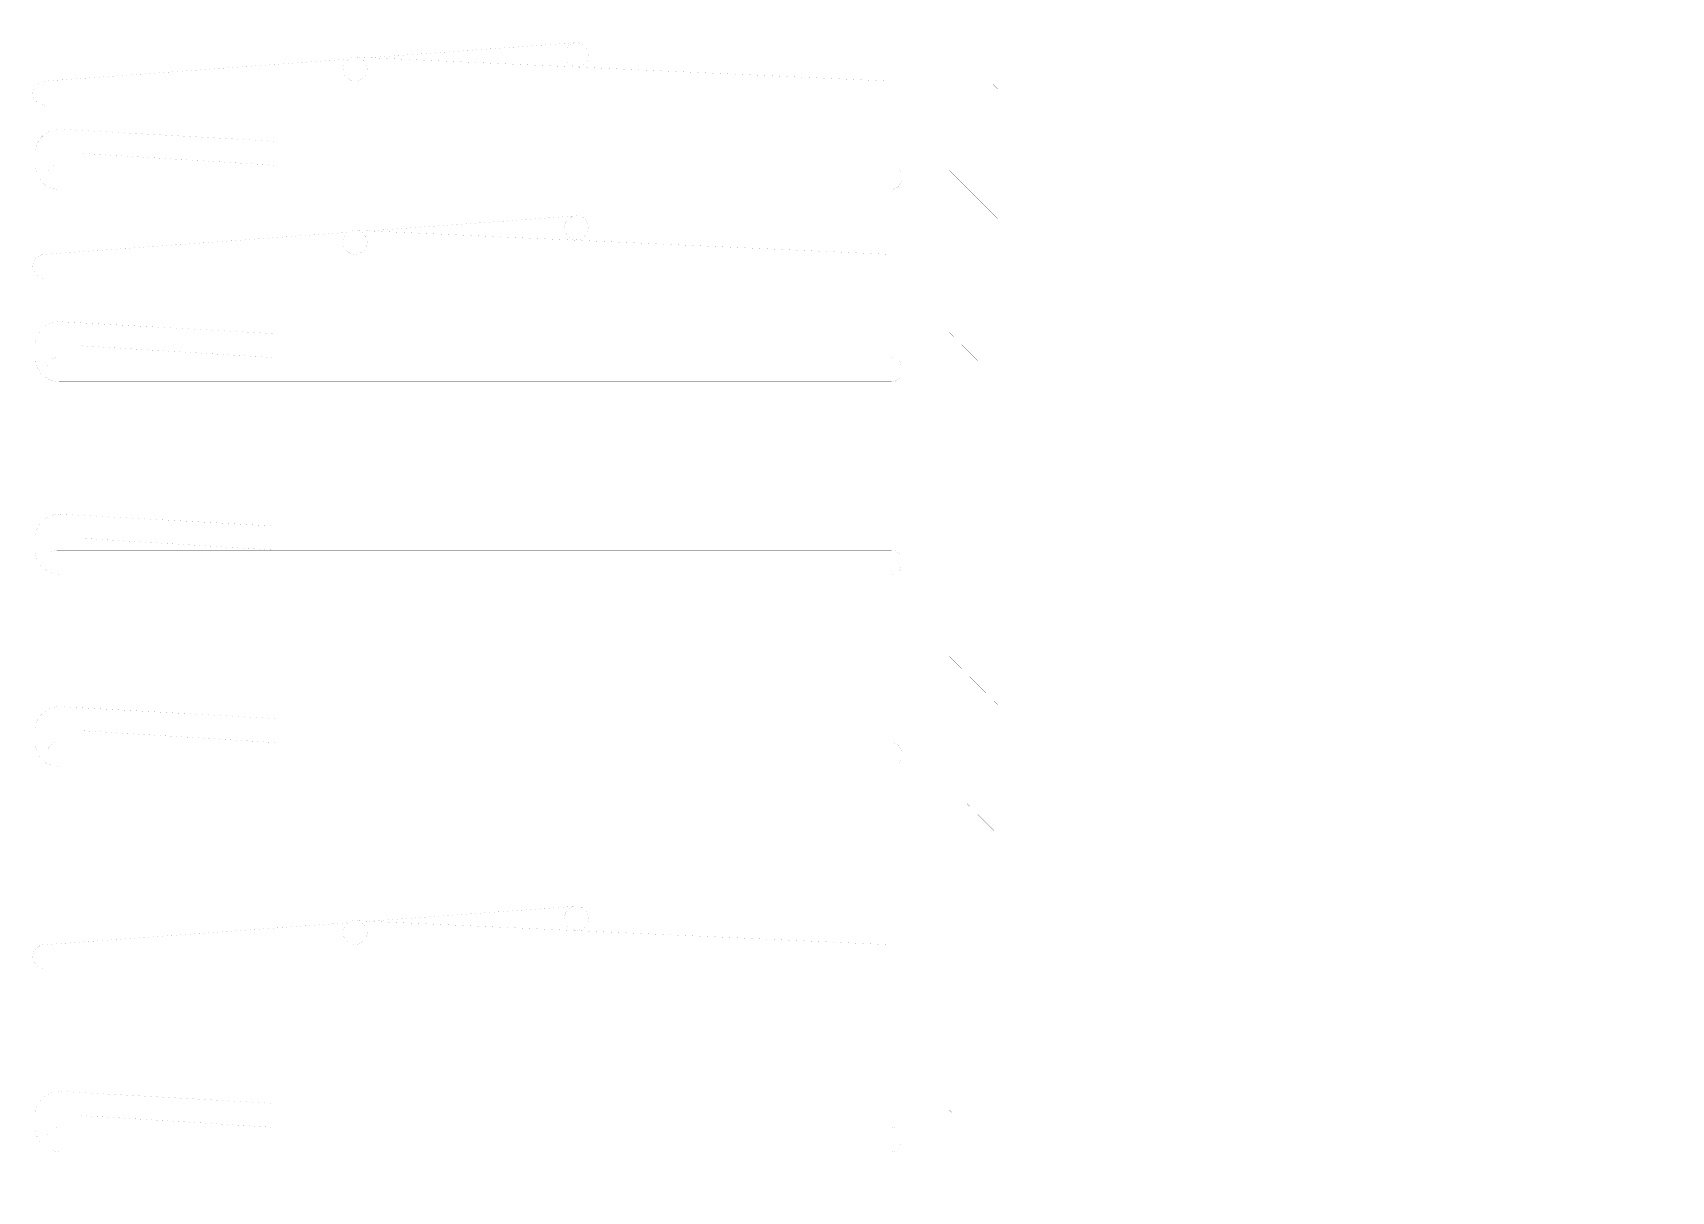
# Model space of a CAD drawing. Header units: millimetres. Extents: x -2171 to 1563, y -1758 to -1505.
# Drawn here: x 1390.03 to 1392.478, y -1597.589 to -1595.858 of the extents above; entities that cross this region are included whole.
import ezdxf

# ---------------------------------------------------------------- set-up
doc = ezdxf.new("R2010")
doc.units = ezdxf.units.MM
doc.layers.add('Tablet', color=7, linetype='Continuous', true_color=0x0180ff)

msp = doc.modelspace()

# ---------------------------------------------------------------- linework, layer by layer
at = {"layer": 'Tablet', "color": 96, "true_color": 0x018001, "const_width": 0.0000431}
for points in [[(1390.7079, -1592.7682), (1390.7079, -1603.5495), (1390.654, -1603.5495), (1390.654, -1592.7682)], [(1390.1598, -1592.9888), (1390.1598, -1603.5495), (1390.088, -1603.5495), (1390.088, -1592.9849)], [(1391.2739, -1592.989), (1391.2739, -1603.5495), (1391.202, -1603.5495), (1391.202, -1592.989)]]:
    msp.add_lwpolyline(points, dxfattribs=at)
at = {"layer": 'Tablet', "color": 150, "true_color": 0x0180ff}
msp.add_lwpolyline([(1391.3997, -1603.5495, 0.0000431, 0.0000431, 0), (1391.3997, -1593.3792, 0.0000431, 0.0000431, 0), (1392.4778, -1593.3792, 0.0000431, 0.0000431, 0), (1392.4778, -1593.4511, 0.0000431, 0.0000431, 0), (1391.4716, -1593.4511, 0.0000431, 0.0000431, 0), (1391.4716, -1603.5495, 0.0000431, 0.0000431, 0)], format="xyseb", close=True, dxfattribs=at)
at = {"layer": 'Tablet', "color": 96, "true_color": 0x018001}
for points in [[(1391.4421, -1595.8645, 0.0000431, 0.0000431, 0), (1391.4663, -1595.8887, 0.0000431, 0.0000431, 0)], [(1390.8427, -1595.8732, 0.0000431, 0.0000431, 0), (1390.5322, -1595.8957, 0.0000431, 0.0000431, 0)], [(1390.8606, -1595.8912, 0.0000431, 0.0000431, 0), (1390.8603, -1595.8947, 0.0000431, 0.0000431, 0), (1390.8593, -1595.8981, 0.0000431, 0.0000431, 0), (1390.8576, -1595.9012, 0.0000431, 0.0000431, 0), (1390.8554, -1595.9039, 0.0000431, 0.0000431, 0), (1390.8526, -1595.9062, 0.0000431, 0.0000431, 0), (1390.8495, -1595.9078, 0.0000431, 0.0000431, 0), (1390.8462, -1595.9088, 0.0000431, 0.0000431, 0), (1390.8427, -1595.9092, 0.0000431, 0.0000431, 0), (1390.8391, -1595.9088, 0.0000431, 0.0000431, 0), (1390.8358, -1595.9078, 0.0000431, 0.0000431, 0), (1390.8327, -1595.9062, 0.0000431, 0.0000431, 0), (1390.8299, -1595.9039, 0.0000431, 0.0000431, 0), (1390.8277, -1595.9012, 0.0000431, 0.0000431, 0), (1390.8261, -1595.8981, 0.0000431, 0.0000431, 0), (1390.825, -1595.8947, 0.0000431, 0.0000431, 0), (1390.8247, -1595.8912, 0.0000431, 0.0000431, 0), (1390.825, -1595.8877, 0.0000431, 0.0000431, 0), (1390.8261, -1595.8843, 0.0000431, 0.0000431, 0), (1390.8277, -1595.8812, 0.0000431, 0.0000431, 0), (1390.8299, -1595.8785, 0.0000431, 0.0000431, 0), (1390.8327, -1595.8763, 0.0000431, 0.0000431, 0), (1390.8358, -1595.8746, 0.0000431, 0.0000431, 0), (1390.8391, -1595.8736, 0.0000431, 0.0000431, 0), (1390.8427, -1595.8732, 0.0000431, 0.0000431, 0), (1390.8462, -1595.8736, 0.0000431, 0.0000431, 0), (1390.8495, -1595.8746, 0.0000431, 0.0000431, 0), (1390.8526, -1595.8763, 0.0000431, 0.0000431, 0), (1390.8554, -1595.8785, 0.0000431, 0.0000431, 0), (1390.8576, -1595.8812, 0.0000431, 0.0000431, 0), (1390.8593, -1595.8843, 0.0000431, 0.0000431, 0), (1390.8603, -1595.8877, 0.0000431, 0.0000431, 0), (1390.8606, -1595.8912, 0.0000431, 0.0000431, 0)], [(1391.3997, -1595.8706, 0.0000431, 0.0000431, 0), (1391.4716, -1595.9424, 0.0000431, 0.0000431, 0)], [(1390.5019, -1595.8979, 0.0000431, 0.0000431, 0), (1390.0484, -1595.9307, 0.0000431, 0.0000431, 0)], [(1390.53, -1595.9128, 0.0000431, 0.0000431, 0), (1390.5297, -1595.9163, 0.0000431, 0.0000431, 0), (1390.5286, -1595.9197, 0.0000431, 0.0000431, 0), (1390.527, -1595.9228, 0.0000431, 0.0000431, 0), (1390.5247, -1595.9255, 0.0000431, 0.0000431, 0), (1390.522, -1595.9277, 0.0000431, 0.0000431, 0), (1390.5189, -1595.9294, 0.0000431, 0.0000431, 0), (1390.5155, -1595.9304, 0.0000431, 0.0000431, 0), (1390.512, -1595.9307, 0.0000431, 0.0000431, 0), (1390.5085, -1595.9304, 0.0000431, 0.0000431, 0), (1390.5052, -1595.9294, 0.0000431, 0.0000431, 0), (1390.502, -1595.9277, 0.0000431, 0.0000431, 0), (1390.4993, -1595.9255, 0.0000431, 0.0000431, 0), (1390.4971, -1595.9228, 0.0000431, 0.0000431, 0), (1390.4954, -1595.9197, 0.0000431, 0.0000431, 0), (1390.4944, -1595.9163, 0.0000431, 0.0000431, 0), (1390.4941, -1595.9128, 0.0000431, 0.0000431, 0), (1390.4944, -1595.9093, 0.0000431, 0.0000431, 0), (1390.4954, -1595.9059, 0.0000431, 0.0000431, 0), (1390.4971, -1595.9028, 0.0000431, 0.0000431, 0), (1390.4993, -1595.9001, 0.0000431, 0.0000431, 0), (1390.502, -1595.8978, 0.0000431, 0.0000431, 0), (1390.5052, -1595.8962, 0.0000431, 0.0000431, 0), (1390.5085, -1595.8952, 0.0000431, 0.0000431, 0), (1390.512, -1595.8948, 0.0000431, 0.0000431, 0), (1390.5155, -1595.8952, 0.0000431, 0.0000431, 0), (1390.5189, -1595.8962, 0.0000431, 0.0000431, 0), (1390.522, -1595.8978, 0.0000431, 0.0000431, 0), (1390.5247, -1595.9001, 0.0000431, 0.0000431, 0), (1390.527, -1595.9028, 0.0000431, 0.0000431, 0), (1390.5286, -1595.9059, 0.0000431, 0.0000431, 0), (1390.5297, -1595.9093, 0.0000431, 0.0000431, 0), (1390.53, -1595.9128, 0.0000431, 0.0000431, 0)], [(1390.512, -1595.8948, 0.0000431, 0.0000431, 0), (1391.3098, -1595.9307, 0.0000431, 0.0000431, 0)], [(1391.3997, -1595.919, 0.0000431, 0.0000431, 0), (1391.4179, -1595.9371, 0.0000431, 0.0000431, 0)], [(1391.43, -1595.9493, 0.0000431, 0.0000431, 0), (1391.4542, -1595.9735, 0.0000431, 0.0000431, 0)], [(1391.3997, -1595.9674, 0.0000431, 0.0000431, 0), (1391.4716, -1596.0393, 0.0000431, 0.0000431, 0)], [(1391.4663, -1595.9856, 0.0000431, 0.0000431, 0), (1391.4716, -1595.9908, 0.0000431, 0.0000431, 0)], [(1390.052, -1596.0745, 0.0000431, 0.0000431, 0), (1390.052, -1596.0709, 0.0000431, 0.0000431, 0), (1390.0522, -1596.0684, 0.0000431, 0.0000431, 0), (1390.0529, -1596.066, 0.0000431, 0.0000431, 0), (1390.054, -1596.0637, 0.0000431, 0.0000431, 0), (1390.0554, -1596.0617, 0.0000431, 0.0000431, 0), (1390.0572, -1596.0599, 0.0000431, 0.0000431, 0), (1390.0592, -1596.0585, 0.0000431, 0.0000431, 0), (1390.0615, -1596.0574, 0.0000431, 0.0000431, 0), (1390.0639, -1596.0567, 0.0000431, 0.0000431, 0), (1390.0664, -1596.0565, 0.0000431, 0.0000431, 0), (1391.3134, -1596.0565, 0.0000431, 0.0000431, 0), (1391.3159, -1596.0567, 0.0000431, 0.0000431, 0), (1391.3184, -1596.0574, 0.0000431, 0.0000431, 0), (1391.3206, -1596.0585, 0.0000431, 0.0000431, 0), (1391.3227, -1596.0599, 0.0000431, 0.0000431, 0), (1391.3244, -1596.0617, 0.0000431, 0.0000431, 0), (1391.3259, -1596.0637, 0.0000431, 0.0000431, 0), (1391.3269, -1596.066, 0.0000431, 0.0000431, 0), (1391.3276, -1596.0684, 0.0000431, 0.0000431, 0), (1391.3278, -1596.0709, 0.0000431, 0.0000431, 0), (1391.3278, -1596.0781, 0.0000431, 0.0000431, 0), (1391.3276, -1596.0806, 0.0000431, 0.0000431, 0), (1391.3269, -1596.083, 0.0000431, 0.0000431, 0), (1391.3259, -1596.0853, 0.0000431, 0.0000431, 0), (1391.3244, -1596.0873, 0.0000431, 0.0000431, 0), (1391.3227, -1596.0891, 0.0000431, 0.0000431, 0), (1391.3206, -1596.0905, 0.0000431, 0.0000431, 0), (1391.3184, -1596.0916, 0.0000431, 0.0000431, 0), (1391.3159, -1596.0922, 0.0000431, 0.0000431, 0), (1391.3134, -1596.0925, 0.0000431, 0.0000431, 0), (1390.07, -1596.0925, 0.0000431, 0.0000431, 0), (1390.0638, -1596.0919, 0.0000431, 0.0000431, 0), (1390.0577, -1596.0903, 0.0000431, 0.0000431, 0), (1390.052, -1596.0876, 0.0000431, 0.0000431, 0), (1390.0469, -1596.0841, 0.0000431, 0.0000431, 0), (1390.0425, -1596.0796, 0.0000431, 0.0000431, 0), (1390.0389, -1596.0745, 0.0000431, 0.0000431, 0), (1390.0362, -1596.0688, 0.0000431, 0.0000431, 0), (1390.0346, -1596.0628, 0.0000431, 0.0000431, 0), (1390.0341, -1596.0565, 0.0000431, 0.0000431, 0), (1390.0341, -1596.0386, 0.0000431, 0.0000431, 0), (1390.0346, -1596.0323, 0.0000431, 0.0000431, 0), (1390.0362, -1596.0263, 0.0000431, 0.0000431, 0), (1390.0389, -1596.0206, 0.0000431, 0.0000431, 0), (1390.0425, -1596.0155, 0.0000431, 0.0000431, 0), (1390.0469, -1596.011, 0.0000431, 0.0000431, 0), (1390.052, -1596.0074, 0.0000431, 0.0000431, 0), (1390.0577, -1596.0048, 0.0000431, 0.0000431, 0), (1390.0638, -1596.0032, 0.0000431, 0.0000431, 0), (1390.07, -1596.0026, 0.0000431, 0.0000431, 0), (1390.3934, -1596.0206, 0.0000431, 0.0000431, 0), (1390.3934, -1596.0565, 0.0000431, 0.0000431, 0), (1390.1023, -1596.0386, 0.0000431, 0.0000431, 0)], [(1391.3997, -1596.0158, 0.0000431, 0.0000431, 0), (1391.4058, -1596.0219, 0.0000431, 0.0000431, 0)], [(1391.4179, -1596.034, 0.0000431, 0.0000431, 0), (1391.4421, -1596.0582, 0.0000431, 0.0000431, 0)], [(1391.3997, -1596.0642, 0.0000431, 0.0000431, 0), (1391.4716, -1596.1361, 0.0000431, 0.0000431, 0)], [(1391.4542, -1596.0703, 0.0000431, 0.0000431, 0), (1391.4716, -1596.0877, 0.0000431, 0.0000431, 0)], [(1390.8427, -1596.132, 0.0000431, 0.0000431, 0), (1390.5322, -1596.1545, 0.0000431, 0.0000431, 0)], [(1390.8606, -1596.15, 0.0000431, 0.0000431, 0), (1390.8603, -1596.1535, 0.0000431, 0.0000431, 0), (1390.8593, -1596.1568, 0.0000431, 0.0000431, 0), (1390.8576, -1596.1599, 0.0000431, 0.0000431, 0), (1390.8554, -1596.1627, 0.0000431, 0.0000431, 0), (1390.8526, -1596.1649, 0.0000431, 0.0000431, 0), (1390.8495, -1596.1666, 0.0000431, 0.0000431, 0), (1390.8462, -1596.1676, 0.0000431, 0.0000431, 0), (1390.8427, -1596.1679, 0.0000431, 0.0000431, 0), (1390.8391, -1596.1676, 0.0000431, 0.0000431, 0), (1390.8358, -1596.1666, 0.0000431, 0.0000431, 0), (1390.8327, -1596.1649, 0.0000431, 0.0000431, 0), (1390.8299, -1596.1627, 0.0000431, 0.0000431, 0), (1390.8277, -1596.1599, 0.0000431, 0.0000431, 0), (1390.8261, -1596.1568, 0.0000431, 0.0000431, 0), (1390.825, -1596.1535, 0.0000431, 0.0000431, 0), (1390.8247, -1596.15, 0.0000431, 0.0000431, 0), (1390.825, -1596.1465, 0.0000431, 0.0000431, 0), (1390.8261, -1596.1431, 0.0000431, 0.0000431, 0), (1390.8277, -1596.14, 0.0000431, 0.0000431, 0), (1390.8299, -1596.1373, 0.0000431, 0.0000431, 0), (1390.8327, -1596.135, 0.0000431, 0.0000431, 0), (1390.8358, -1596.1334, 0.0000431, 0.0000431, 0), (1390.8391, -1596.1323, 0.0000431, 0.0000431, 0), (1390.8427, -1596.132, 0.0000431, 0.0000431, 0), (1390.8462, -1596.1323, 0.0000431, 0.0000431, 0), (1390.8495, -1596.1334, 0.0000431, 0.0000431, 0), (1390.8526, -1596.135, 0.0000431, 0.0000431, 0), (1390.8554, -1596.1373, 0.0000431, 0.0000431, 0), (1390.8576, -1596.14, 0.0000431, 0.0000431, 0), (1390.8593, -1596.1431, 0.0000431, 0.0000431, 0), (1390.8603, -1596.1465, 0.0000431, 0.0000431, 0), (1390.8606, -1596.15, 0.0000431, 0.0000431, 0)], [(1391.4058, -1596.1187, 0.0000431, 0.0000431, 0), (1391.43, -1596.1429, 0.0000431, 0.0000431, 0)], [(1390.5019, -1596.1567, 0.0000431, 0.0000431, 0), (1390.0484, -1596.1895, 0.0000431, 0.0000431, 0)], [(1390.53, -1596.1715, 0.0000431, 0.0000431, 0), (1390.5297, -1596.175, 0.0000431, 0.0000431, 0), (1390.5286, -1596.1784, 0.0000431, 0.0000431, 0), (1390.527, -1596.1815, 0.0000431, 0.0000431, 0), (1390.5247, -1596.1842, 0.0000431, 0.0000431, 0), (1390.522, -1596.1865, 0.0000431, 0.0000431, 0), (1390.5189, -1596.1881, 0.0000431, 0.0000431, 0), (1390.5155, -1596.1891, 0.0000431, 0.0000431, 0), (1390.512, -1596.1895, 0.0000431, 0.0000431, 0), (1390.5085, -1596.1891, 0.0000431, 0.0000431, 0), (1390.5052, -1596.1881, 0.0000431, 0.0000431, 0), (1390.502, -1596.1865, 0.0000431, 0.0000431, 0), (1390.4993, -1596.1842, 0.0000431, 0.0000431, 0), (1390.4971, -1596.1815, 0.0000431, 0.0000431, 0), (1390.4954, -1596.1784, 0.0000431, 0.0000431, 0), (1390.4944, -1596.175, 0.0000431, 0.0000431, 0), (1390.4941, -1596.1715, 0.0000431, 0.0000431, 0), (1390.4944, -1596.168, 0.0000431, 0.0000431, 0), (1390.4954, -1596.1646, 0.0000431, 0.0000431, 0), (1390.4971, -1596.1615, 0.0000431, 0.0000431, 0), (1390.4993, -1596.1588, 0.0000431, 0.0000431, 0), (1390.502, -1596.1566, 0.0000431, 0.0000431, 0), (1390.5052, -1596.1549, 0.0000431, 0.0000431, 0), (1390.5085, -1596.1539, 0.0000431, 0.0000431, 0), (1390.512, -1596.1536, 0.0000431, 0.0000431, 0), (1390.5155, -1596.1539, 0.0000431, 0.0000431, 0), (1390.5189, -1596.1549, 0.0000431, 0.0000431, 0), (1390.522, -1596.1566, 0.0000431, 0.0000431, 0), (1390.5247, -1596.1588, 0.0000431, 0.0000431, 0), (1390.527, -1596.1615, 0.0000431, 0.0000431, 0), (1390.5286, -1596.1646, 0.0000431, 0.0000431, 0), (1390.5297, -1596.168, 0.0000431, 0.0000431, 0), (1390.53, -1596.1715, 0.0000431, 0.0000431, 0)], [(1390.512, -1596.1536, 0.0000431, 0.0000431, 0), (1391.3098, -1596.1895, 0.0000431, 0.0000431, 0)], [(1391.4421, -1596.155, 0.0000431, 0.0000431, 0), (1391.4663, -1596.1792, 0.0000431, 0.0000431, 0)], [(1391.3997, -1596.161, 0.0000431, 0.0000431, 0), (1391.4716, -1596.2329, 0.0000431, 0.0000431, 0)], [(1391.3997, -1596.2094, 0.0000431, 0.0000431, 0), (1391.4179, -1596.2276, 0.0000431, 0.0000431, 0)], [(1391.43, -1596.2397, 0.0000431, 0.0000431, 0), (1391.4542, -1596.2639, 0.0000431, 0.0000431, 0)], [(1391.3997, -1596.2578, 0.0000431, 0.0000431, 0), (1391.4716, -1596.3297, 0.0000431, 0.0000431, 0)], [(1391.4663, -1596.276, 0.0000431, 0.0000431, 0), (1391.4716, -1596.2813, 0.0000431, 0.0000431, 0)], [(1390.052, -1596.362, 0.0000431, 0.0000431, 0), (1390.052, -1596.3584, 0.0000431, 0.0000431, 0), (1390.0522, -1596.3559, 0.0000431, 0.0000431, 0), (1390.0529, -1596.3535, 0.0000431, 0.0000431, 0), (1390.054, -1596.3512, 0.0000431, 0.0000431, 0), (1390.0554, -1596.3492, 0.0000431, 0.0000431, 0), (1390.0572, -1596.3474, 0.0000431, 0.0000431, 0), (1390.0592, -1596.346, 0.0000431, 0.0000431, 0), (1390.0615, -1596.3449, 0.0000431, 0.0000431, 0), (1390.0639, -1596.3442, 0.0000431, 0.0000431, 0), (1390.0664, -1596.344, 0.0000431, 0.0000431, 0), (1391.3134, -1596.344, 0.0000431, 0.0000431, 0), (1391.3159, -1596.3442, 0.0000431, 0.0000431, 0), (1391.3184, -1596.3449, 0.0000431, 0.0000431, 0), (1391.3206, -1596.346, 0.0000431, 0.0000431, 0), (1391.3227, -1596.3474, 0.0000431, 0.0000431, 0), (1391.3244, -1596.3492, 0.0000431, 0.0000431, 0), (1391.3259, -1596.3512, 0.0000431, 0.0000431, 0), (1391.3269, -1596.3535, 0.0000431, 0.0000431, 0), (1391.3276, -1596.3559, 0.0000431, 0.0000431, 0), (1391.3278, -1596.3584, 0.0000431, 0.0000431, 0), (1391.3278, -1596.3656, 0.0000431, 0.0000431, 0), (1391.3276, -1596.3681, 0.0000431, 0.0000431, 0), (1391.3269, -1596.3705, 0.0000431, 0.0000431, 0), (1391.3259, -1596.3728, 0.0000431, 0.0000431, 0), (1391.3244, -1596.3748, 0.0000431, 0.0000431, 0), (1391.3227, -1596.3766, 0.0000431, 0.0000431, 0), (1391.3206, -1596.378, 0.0000431, 0.0000431, 0), (1391.3184, -1596.3791, 0.0000431, 0.0000431, 0), (1391.3159, -1596.3797, 0.0000431, 0.0000431, 0), (1391.3134, -1596.38, 0.0000431, 0.0000431, 0), (1390.07, -1596.38, 0.0000431, 0.0000431, 0), (1390.0638, -1596.3794, 0.0000431, 0.0000431, 0), (1390.0577, -1596.3778, 0.0000431, 0.0000431, 0), (1390.052, -1596.3751, 0.0000431, 0.0000431, 0), (1390.0469, -1596.3716, 0.0000431, 0.0000431, 0), (1390.0425, -1596.3671, 0.0000431, 0.0000431, 0), (1390.0389, -1596.362, 0.0000431, 0.0000431, 0), (1390.0362, -1596.3563, 0.0000431, 0.0000431, 0), (1390.0346, -1596.3503, 0.0000431, 0.0000431, 0), (1390.0341, -1596.344, 0.0000431, 0.0000431, 0), (1390.0341, -1596.3261, 0.0000431, 0.0000431, 0), (1390.0346, -1596.3198, 0.0000431, 0.0000431, 0), (1390.0362, -1596.3138, 0.0000431, 0.0000431, 0), (1390.0389, -1596.3081, 0.0000431, 0.0000431, 0), (1390.0425, -1596.303, 0.0000431, 0.0000431, 0), (1390.0469, -1596.2985, 0.0000431, 0.0000431, 0), (1390.052, -1596.2949, 0.0000431, 0.0000431, 0), (1390.0577, -1596.2923, 0.0000431, 0.0000431, 0), (1390.0638, -1596.2907, 0.0000431, 0.0000431, 0), (1390.07, -1596.2901, 0.0000431, 0.0000431, 0), (1390.3934, -1596.3081, 0.0000431, 0.0000431, 0), (1390.3934, -1596.344, 0.0000431, 0.0000431, 0), (1390.1023, -1596.3261, 0.0000431, 0.0000431, 0)], [(1391.3997, -1596.3062, 0.0000431, 0.0000431, 0), (1391.4058, -1596.3123, 0.0000431, 0.0000431, 0)], [(1391.4179, -1596.3244, 0.0000431, 0.0000431, 0), (1391.4421, -1596.3486, 0.0000431, 0.0000431, 0)], [(1391.3997, -1596.3547, 0.0000431, 0.0000431, 0), (1391.4716, -1596.4265, 0.0000431, 0.0000431, 0)], [(1391.4542, -1596.3607, 0.0000431, 0.0000431, 0), (1391.4716, -1596.3781, 0.0000431, 0.0000431, 0)], [(1391.4058, -1596.4091, 0.0000431, 0.0000431, 0), (1391.43, -1596.4333, 0.0000431, 0.0000431, 0)], [(1391.3997, -1596.4515, 0.0000431, 0.0000431, 0), (1391.4716, -1596.5233, 0.0000431, 0.0000431, 0)], [(1391.4421, -1596.4454, 0.0000431, 0.0000431, 0), (1391.4663, -1596.4696, 0.0000431, 0.0000431, 0)], [(1391.3997, -1596.4999, 0.0000431, 0.0000431, 0), (1391.4179, -1596.5181, 0.0000431, 0.0000431, 0)], [(1391.3997, -1596.5483, 0.0000431, 0.0000431, 0), (1391.4716, -1596.6202, 0.0000431, 0.0000431, 0)], [(1391.43, -1596.5302, 0.0000431, 0.0000431, 0), (1391.4542, -1596.5544, 0.0000431, 0.0000431, 0)], [(1391.4663, -1596.5665, 0.0000431, 0.0000431, 0), (1391.4716, -1596.5718, 0.0000431, 0.0000431, 0)], [(1390.052, -1596.6495, 0.0000431, 0.0000431, 0), (1390.052, -1596.6459, 0.0000431, 0.0000431, 0), (1390.0522, -1596.6434, 0.0000431, 0.0000431, 0), (1390.0529, -1596.641, 0.0000431, 0.0000431, 0), (1390.054, -1596.6387, 0.0000431, 0.0000431, 0), (1390.0554, -1596.6367, 0.0000431, 0.0000431, 0), (1390.0572, -1596.6349, 0.0000431, 0.0000431, 0), (1390.0592, -1596.6334, 0.0000431, 0.0000431, 0), (1390.0615, -1596.6324, 0.0000431, 0.0000431, 0), (1390.0639, -1596.6317, 0.0000431, 0.0000431, 0), (1390.0664, -1596.6315, 0.0000431, 0.0000431, 0), (1391.3134, -1596.6315, 0.0000431, 0.0000431, 0), (1391.3159, -1596.6317, 0.0000431, 0.0000431, 0), (1391.3184, -1596.6324, 0.0000431, 0.0000431, 0), (1391.3206, -1596.6334, 0.0000431, 0.0000431, 0), (1391.3227, -1596.6349, 0.0000431, 0.0000431, 0), (1391.3244, -1596.6367, 0.0000431, 0.0000431, 0), (1391.3259, -1596.6387, 0.0000431, 0.0000431, 0), (1391.3269, -1596.641, 0.0000431, 0.0000431, 0), (1391.3276, -1596.6434, 0.0000431, 0.0000431, 0), (1391.3278, -1596.6459, 0.0000431, 0.0000431, 0), (1391.3278, -1596.6531, 0.0000431, 0.0000431, 0), (1391.3276, -1596.6556, 0.0000431, 0.0000431, 0), (1391.3269, -1596.658, 0.0000431, 0.0000431, 0), (1391.3259, -1596.6603, 0.0000431, 0.0000431, 0), (1391.3244, -1596.6623, 0.0000431, 0.0000431, 0), (1391.3227, -1596.6641, 0.0000431, 0.0000431, 0), (1391.3206, -1596.6655, 0.0000431, 0.0000431, 0), (1391.3184, -1596.6666, 0.0000431, 0.0000431, 0), (1391.3159, -1596.6672, 0.0000431, 0.0000431, 0), (1391.3134, -1596.6675, 0.0000431, 0.0000431, 0), (1390.07, -1596.6675, 0.0000431, 0.0000431, 0), (1390.0638, -1596.6669, 0.0000431, 0.0000431, 0), (1390.0577, -1596.6653, 0.0000431, 0.0000431, 0), (1390.052, -1596.6626, 0.0000431, 0.0000431, 0), (1390.0469, -1596.6591, 0.0000431, 0.0000431, 0), (1390.0425, -1596.6546, 0.0000431, 0.0000431, 0), (1390.0389, -1596.6495, 0.0000431, 0.0000431, 0), (1390.0362, -1596.6438, 0.0000431, 0.0000431, 0), (1390.0346, -1596.6378, 0.0000431, 0.0000431, 0), (1390.0341, -1596.6315, 0.0000431, 0.0000431, 0), (1390.0341, -1596.6136, 0.0000431, 0.0000431, 0), (1390.0346, -1596.6073, 0.0000431, 0.0000431, 0), (1390.0362, -1596.6013, 0.0000431, 0.0000431, 0), (1390.0389, -1596.5956, 0.0000431, 0.0000431, 0), (1390.0425, -1596.5905, 0.0000431, 0.0000431, 0), (1390.0469, -1596.586, 0.0000431, 0.0000431, 0), (1390.052, -1596.5824, 0.0000431, 0.0000431, 0), (1390.0577, -1596.5798, 0.0000431, 0.0000431, 0), (1390.0638, -1596.5782, 0.0000431, 0.0000431, 0), (1390.07, -1596.5776, 0.0000431, 0.0000431, 0), (1390.3934, -1596.5956, 0.0000431, 0.0000431, 0), (1390.3934, -1596.6315, 0.0000431, 0.0000431, 0), (1390.1023, -1596.6136, 0.0000431, 0.0000431, 0)], [(1391.3997, -1596.5967, 0.0000431, 0.0000431, 0), (1391.4058, -1596.6028, 0.0000431, 0.0000431, 0)], [(1391.4179, -1596.6149, 0.0000431, 0.0000431, 0), (1391.4421, -1596.6391, 0.0000431, 0.0000431, 0)], [(1391.3997, -1596.6451, 0.0000431, 0.0000431, 0), (1391.4716, -1596.717, 0.0000431, 0.0000431, 0)], [(1391.4542, -1596.6512, 0.0000431, 0.0000431, 0), (1391.4716, -1596.6686, 0.0000431, 0.0000431, 0)], [(1391.4058, -1596.6996, 0.0000431, 0.0000431, 0), (1391.43, -1596.7238, 0.0000431, 0.0000431, 0)], [(1391.3997, -1596.7419, 0.0000431, 0.0000431, 0), (1391.4716, -1596.8138, 0.0000431, 0.0000431, 0)], [(1391.4421, -1596.7359, 0.0000431, 0.0000431, 0), (1391.4663, -1596.7601, 0.0000431, 0.0000431, 0)], [(1391.3997, -1596.7903, 0.0000431, 0.0000431, 0), (1391.4179, -1596.8085, 0.0000431, 0.0000431, 0)], [(1391.3997, -1596.8387, 0.0000431, 0.0000431, 0), (1391.4716, -1596.9106, 0.0000431, 0.0000431, 0)], [(1391.43, -1596.8206, 0.0000431, 0.0000431, 0), (1391.4542, -1596.8448, 0.0000431, 0.0000431, 0)], [(1390.052, -1596.937, 0.0000431, 0.0000431, 0), (1390.052, -1596.9334, 0.0000431, 0.0000431, 0), (1390.0522, -1596.9309, 0.0000431, 0.0000431, 0), (1390.0529, -1596.9285, 0.0000431, 0.0000431, 0), (1390.054, -1596.9262, 0.0000431, 0.0000431, 0), (1390.0554, -1596.9242, 0.0000431, 0.0000431, 0), (1390.0572, -1596.9224, 0.0000431, 0.0000431, 0), (1390.0592, -1596.9209, 0.0000431, 0.0000431, 0), (1390.0615, -1596.9199, 0.0000431, 0.0000431, 0), (1390.0639, -1596.9192, 0.0000431, 0.0000431, 0), (1390.0664, -1596.919, 0.0000431, 0.0000431, 0), (1391.3134, -1596.919, 0.0000431, 0.0000431, 0), (1391.3159, -1596.9192, 0.0000431, 0.0000431, 0), (1391.3184, -1596.9199, 0.0000431, 0.0000431, 0), (1391.3206, -1596.9209, 0.0000431, 0.0000431, 0), (1391.3227, -1596.9224, 0.0000431, 0.0000431, 0), (1391.3244, -1596.9242, 0.0000431, 0.0000431, 0), (1391.3259, -1596.9262, 0.0000431, 0.0000431, 0), (1391.3269, -1596.9285, 0.0000431, 0.0000431, 0), (1391.3276, -1596.9309, 0.0000431, 0.0000431, 0), (1391.3278, -1596.9334, 0.0000431, 0.0000431, 0), (1391.3278, -1596.9406, 0.0000431, 0.0000431, 0), (1391.3276, -1596.9431, 0.0000431, 0.0000431, 0), (1391.3269, -1596.9455, 0.0000431, 0.0000431, 0), (1391.3259, -1596.9478, 0.0000431, 0.0000431, 0), (1391.3244, -1596.9498, 0.0000431, 0.0000431, 0), (1391.3227, -1596.9516, 0.0000431, 0.0000431, 0), (1391.3206, -1596.953, 0.0000431, 0.0000431, 0), (1391.3184, -1596.9541, 0.0000431, 0.0000431, 0), (1391.3159, -1596.9547, 0.0000431, 0.0000431, 0), (1391.3134, -1596.955, 0.0000431, 0.0000431, 0), (1390.07, -1596.955, 0.0000431, 0.0000431, 0), (1390.0638, -1596.9544, 0.0000431, 0.0000431, 0), (1390.0577, -1596.9528, 0.0000431, 0.0000431, 0), (1390.052, -1596.9501, 0.0000431, 0.0000431, 0), (1390.0469, -1596.9466, 0.0000431, 0.0000431, 0), (1390.0425, -1596.9421, 0.0000431, 0.0000431, 0), (1390.0389, -1596.937, 0.0000431, 0.0000431, 0), (1390.0362, -1596.9313, 0.0000431, 0.0000431, 0), (1390.0346, -1596.9253, 0.0000431, 0.0000431, 0), (1390.0341, -1596.919, 0.0000431, 0.0000431, 0), (1390.0341, -1596.9011, 0.0000431, 0.0000431, 0), (1390.0346, -1596.8948, 0.0000431, 0.0000431, 0), (1390.0362, -1596.8888, 0.0000431, 0.0000431, 0), (1390.0389, -1596.8831, 0.0000431, 0.0000431, 0), (1390.0425, -1596.878, 0.0000431, 0.0000431, 0), (1390.0469, -1596.8735, 0.0000431, 0.0000431, 0), (1390.052, -1596.8699, 0.0000431, 0.0000431, 0), (1390.0577, -1596.8673, 0.0000431, 0.0000431, 0), (1390.0638, -1596.8657, 0.0000431, 0.0000431, 0), (1390.07, -1596.8651, 0.0000431, 0.0000431, 0), (1390.3934, -1596.8831, 0.0000431, 0.0000431, 0), (1390.3934, -1596.919, 0.0000431, 0.0000431, 0), (1390.1023, -1596.9011, 0.0000431, 0.0000431, 0)], [(1391.4663, -1596.8569, 0.0000431, 0.0000431, 0), (1391.4716, -1596.8622, 0.0000431, 0.0000431, 0)], [(1391.3997, -1596.8872, 0.0000431, 0.0000431, 0), (1391.4058, -1596.8932, 0.0000431, 0.0000431, 0)], [(1391.4179, -1596.9053, 0.0000431, 0.0000431, 0), (1391.4421, -1596.9295, 0.0000431, 0.0000431, 0)], [(1391.3997, -1596.9356, 0.0000431, 0.0000431, 0), (1391.4716, -1597.0074, 0.0000431, 0.0000431, 0)], [(1391.4542, -1596.9416, 0.0000431, 0.0000431, 0), (1391.4716, -1596.959, 0.0000431, 0.0000431, 0)], [(1391.4058, -1596.99, 0.0000431, 0.0000431, 0), (1391.43, -1597.0143, 0.0000431, 0.0000431, 0)], [(1391.3997, -1597.0324, 0.0000431, 0.0000431, 0), (1391.4716, -1597.1043, 0.0000431, 0.0000431, 0)], [(1391.4421, -1597.0264, 0.0000431, 0.0000431, 0), (1391.4663, -1597.0506, 0.0000431, 0.0000431, 0)], [(1391.3997, -1597.0808, 0.0000431, 0.0000431, 0), (1391.4179, -1597.099, 0.0000431, 0.0000431, 0)], [(1391.43, -1597.1111, 0.0000431, 0.0000431, 0), (1391.4542, -1597.1353, 0.0000431, 0.0000431, 0)], [(1391.3997, -1597.1292, 0.0000431, 0.0000431, 0), (1391.4716, -1597.2011, 0.0000431, 0.0000431, 0)], [(1391.4663, -1597.1474, 0.0000431, 0.0000431, 0), (1391.4716, -1597.1527, 0.0000431, 0.0000431, 0)], [(1390.53, -1597.2029, 0.0000431, 0.0000431, 0), (1390.5297, -1597.2064, 0.0000431, 0.0000431, 0), (1390.5286, -1597.2098, 0.0000431, 0.0000431, 0), (1390.527, -1597.2129, 0.0000431, 0.0000431, 0), (1390.5247, -1597.2156, 0.0000431, 0.0000431, 0), (1390.522, -1597.2179, 0.0000431, 0.0000431, 0), (1390.5189, -1597.2195, 0.0000431, 0.0000431, 0), (1390.5155, -1597.2206, 0.0000431, 0.0000431, 0), (1390.512, -1597.2209, 0.0000431, 0.0000431, 0), (1390.5085, -1597.2206, 0.0000431, 0.0000431, 0), (1390.5052, -1597.2195, 0.0000431, 0.0000431, 0), (1390.502, -1597.2179, 0.0000431, 0.0000431, 0), (1390.4993, -1597.2156, 0.0000431, 0.0000431, 0), (1390.4971, -1597.2129, 0.0000431, 0.0000431, 0), (1390.4954, -1597.2098, 0.0000431, 0.0000431, 0), (1390.4944, -1597.2064, 0.0000431, 0.0000431, 0), (1390.4941, -1597.2029, 0.0000431, 0.0000431, 0), (1390.4944, -1597.1994, 0.0000431, 0.0000431, 0), (1390.4954, -1597.1961, 0.0000431, 0.0000431, 0), (1390.4971, -1597.1929, 0.0000431, 0.0000431, 0), (1390.4993, -1597.1902, 0.0000431, 0.0000431, 0), (1390.502, -1597.188, 0.0000431, 0.0000431, 0), (1390.5052, -1597.1863, 0.0000431, 0.0000431, 0), (1390.5085, -1597.1853, 0.0000431, 0.0000431, 0), (1390.512, -1597.185, 0.0000431, 0.0000431, 0), (1390.5155, -1597.1853, 0.0000431, 0.0000431, 0), (1390.5189, -1597.1863, 0.0000431, 0.0000431, 0), (1390.522, -1597.188, 0.0000431, 0.0000431, 0), (1390.5247, -1597.1902, 0.0000431, 0.0000431, 0), (1390.527, -1597.1929, 0.0000431, 0.0000431, 0), (1390.5286, -1597.1961, 0.0000431, 0.0000431, 0), (1390.5297, -1597.1994, 0.0000431, 0.0000431, 0), (1390.53, -1597.2029, 0.0000431, 0.0000431, 0)], [(1390.512, -1597.185, 0.0000431, 0.0000431, 0), (1391.3098, -1597.2209, 0.0000431, 0.0000431, 0)], [(1390.8427, -1597.1634, 0.0000431, 0.0000431, 0), (1390.5322, -1597.1859, 0.0000431, 0.0000431, 0)], [(1390.8606, -1597.1814, 0.0000431, 0.0000431, 0), (1390.8603, -1597.1849, 0.0000431, 0.0000431, 0), (1390.8593, -1597.1882, 0.0000431, 0.0000431, 0), (1390.8576, -1597.1914, 0.0000431, 0.0000431, 0), (1390.8554, -1597.1941, 0.0000431, 0.0000431, 0), (1390.8526, -1597.1963, 0.0000431, 0.0000431, 0), (1390.8495, -1597.198, 0.0000431, 0.0000431, 0), (1390.8462, -1597.199, 0.0000431, 0.0000431, 0), (1390.8427, -1597.1993, 0.0000431, 0.0000431, 0), (1390.8391, -1597.199, 0.0000431, 0.0000431, 0), (1390.8358, -1597.198, 0.0000431, 0.0000431, 0), (1390.8327, -1597.1963, 0.0000431, 0.0000431, 0), (1390.8299, -1597.1941, 0.0000431, 0.0000431, 0), (1390.8277, -1597.1914, 0.0000431, 0.0000431, 0), (1390.8261, -1597.1882, 0.0000431, 0.0000431, 0), (1390.825, -1597.1849, 0.0000431, 0.0000431, 0), (1390.8247, -1597.1814, 0.0000431, 0.0000431, 0), (1390.825, -1597.1779, 0.0000431, 0.0000431, 0), (1390.8261, -1597.1745, 0.0000431, 0.0000431, 0), (1390.8277, -1597.1714, 0.0000431, 0.0000431, 0), (1390.8299, -1597.1687, 0.0000431, 0.0000431, 0), (1390.8327, -1597.1664, 0.0000431, 0.0000431, 0), (1390.8358, -1597.1648, 0.0000431, 0.0000431, 0), (1390.8391, -1597.1637, 0.0000431, 0.0000431, 0), (1390.8427, -1597.1634, 0.0000431, 0.0000431, 0), (1390.8462, -1597.1637, 0.0000431, 0.0000431, 0), (1390.8495, -1597.1648, 0.0000431, 0.0000431, 0), (1390.8526, -1597.1664, 0.0000431, 0.0000431, 0), (1390.8554, -1597.1687, 0.0000431, 0.0000431, 0), (1390.8576, -1597.1714, 0.0000431, 0.0000431, 0), (1390.8593, -1597.1745, 0.0000431, 0.0000431, 0), (1390.8603, -1597.1779, 0.0000431, 0.0000431, 0), (1390.8606, -1597.1814, 0.0000431, 0.0000431, 0)], [(1391.3997, -1597.1776, 0.0000431, 0.0000431, 0), (1391.4058, -1597.1837, 0.0000431, 0.0000431, 0)], [(1390.5019, -1597.1881, 0.0000431, 0.0000431, 0), (1390.0484, -1597.2209, 0.0000431, 0.0000431, 0)], [(1391.4179, -1597.1958, 0.0000431, 0.0000431, 0), (1391.4421, -1597.22, 0.0000431, 0.0000431, 0)], [(1391.3997, -1597.226, 0.0000431, 0.0000431, 0), (1391.4716, -1597.2979, 0.0000431, 0.0000431, 0)], [(1391.4542, -1597.2321, 0.0000431, 0.0000431, 0), (1391.4716, -1597.2495, 0.0000431, 0.0000431, 0)], [(1391.4058, -1597.2805, 0.0000431, 0.0000431, 0), (1391.43, -1597.3047, 0.0000431, 0.0000431, 0)], [(1391.3997, -1597.3228, 0.0000431, 0.0000431, 0), (1391.4716, -1597.3947, 0.0000431, 0.0000431, 0)], [(1391.4421, -1597.3168, 0.0000431, 0.0000431, 0), (1391.4663, -1597.341, 0.0000431, 0.0000431, 0)], [(1391.3997, -1597.3712, 0.0000431, 0.0000431, 0), (1391.4179, -1597.3894, 0.0000431, 0.0000431, 0)], [(1391.43, -1597.4015, 0.0000431, 0.0000431, 0), (1391.4542, -1597.4257, 0.0000431, 0.0000431, 0)], [(1391.3997, -1597.4197, 0.0000431, 0.0000431, 0), (1391.4716, -1597.4915, 0.0000431, 0.0000431, 0)], [(1390.052, -1597.512, 0.0000431, 0.0000431, 0), (1390.052, -1597.5084, 0.0000431, 0.0000431, 0), (1390.0522, -1597.5059, 0.0000431, 0.0000431, 0), (1390.0529, -1597.5035, 0.0000431, 0.0000431, 0), (1390.054, -1597.5012, 0.0000431, 0.0000431, 0), (1390.0554, -1597.4992, 0.0000431, 0.0000431, 0), (1390.0572, -1597.4974, 0.0000431, 0.0000431, 0), (1390.0592, -1597.4959, 0.0000431, 0.0000431, 0), (1390.0615, -1597.4949, 0.0000431, 0.0000431, 0), (1390.0639, -1597.4942, 0.0000431, 0.0000431, 0), (1390.0664, -1597.494, 0.0000431, 0.0000431, 0), (1391.3134, -1597.494, 0.0000431, 0.0000431, 0), (1391.3159, -1597.4942, 0.0000431, 0.0000431, 0), (1391.3184, -1597.4949, 0.0000431, 0.0000431, 0), (1391.3206, -1597.4959, 0.0000431, 0.0000431, 0), (1391.3227, -1597.4974, 0.0000431, 0.0000431, 0), (1391.3244, -1597.4992, 0.0000431, 0.0000431, 0), (1391.3259, -1597.5012, 0.0000431, 0.0000431, 0), (1391.3269, -1597.5035, 0.0000431, 0.0000431, 0), (1391.3276, -1597.5059, 0.0000431, 0.0000431, 0), (1391.3278, -1597.5084, 0.0000431, 0.0000431, 0), (1391.3278, -1597.5156, 0.0000431, 0.0000431, 0), (1391.3276, -1597.5181, 0.0000431, 0.0000431, 0), (1391.3269, -1597.5205, 0.0000431, 0.0000431, 0), (1391.3259, -1597.5228, 0.0000431, 0.0000431, 0), (1391.3244, -1597.5248, 0.0000431, 0.0000431, 0), (1391.3227, -1597.5266, 0.0000431, 0.0000431, 0), (1391.3206, -1597.528, 0.0000431, 0.0000431, 0), (1391.3184, -1597.5291, 0.0000431, 0.0000431, 0), (1391.3159, -1597.5297, 0.0000431, 0.0000431, 0), (1391.3134, -1597.53, 0.0000431, 0.0000431, 0), (1390.07, -1597.53, 0.0000431, 0.0000431, 0), (1390.0638, -1597.5294, 0.0000431, 0.0000431, 0), (1390.0577, -1597.5278, 0.0000431, 0.0000431, 0), (1390.052, -1597.5251, 0.0000431, 0.0000431, 0), (1390.0469, -1597.5216, 0.0000431, 0.0000431, 0), (1390.0425, -1597.5171, 0.0000431, 0.0000431, 0), (1390.0389, -1597.512, 0.0000431, 0.0000431, 0), (1390.0362, -1597.5063, 0.0000431, 0.0000431, 0), (1390.0346, -1597.5003, 0.0000431, 0.0000431, 0), (1390.0341, -1597.494, 0.0000431, 0.0000431, 0), (1390.0341, -1597.4761, 0.0000431, 0.0000431, 0), (1390.0346, -1597.4698, 0.0000431, 0.0000431, 0), (1390.0362, -1597.4638, 0.0000431, 0.0000431, 0), (1390.0389, -1597.4581, 0.0000431, 0.0000431, 0), (1390.0425, -1597.453, 0.0000431, 0.0000431, 0), (1390.0469, -1597.4485, 0.0000431, 0.0000431, 0), (1390.052, -1597.4449, 0.0000431, 0.0000431, 0), (1390.0577, -1597.4423, 0.0000431, 0.0000431, 0), (1390.0638, -1597.4407, 0.0000431, 0.0000431, 0), (1390.07, -1597.4401, 0.0000431, 0.0000431, 0), (1390.3934, -1597.4581, 0.0000431, 0.0000431, 0), (1390.3934, -1597.494, 0.0000431, 0.0000431, 0), (1390.1023, -1597.4761, 0.0000431, 0.0000431, 0)], [(1391.4663, -1597.4378, 0.0000431, 0.0000431, 0), (1391.4716, -1597.4431, 0.0000431, 0.0000431, 0)], [(1391.3997, -1597.4681, 0.0000431, 0.0000431, 0), (1391.4058, -1597.4741, 0.0000431, 0.0000431, 0)], [(1391.4179, -1597.4862, 0.0000431, 0.0000431, 0), (1391.4421, -1597.5104, 0.0000431, 0.0000431, 0)], [(1391.3997, -1597.5165, 0.0000431, 0.0000431, 0), (1391.4716, -1597.5884, 0.0000431, 0.0000431, 0)], [(1391.4542, -1597.5225, 0.0000431, 0.0000431, 0), (1391.4716, -1597.5399, 0.0000431, 0.0000431, 0)], [(1391.4058, -1597.571, 0.0000431, 0.0000431, 0), (1391.43, -1597.5952, 0.0000431, 0.0000431, 0)]]:
    msp.add_lwpolyline(points, format="xyseb", dxfattribs=at)
for points in [[(1391.3062, -1595.9307, 0.0000431, 0.0000431, 0), (1390.0484, -1595.9307, 0.0000431, 0.0000431, 0), (1390.0449, -1595.9311, 0.0000431, 0.0000431, 0), (1390.0416, -1595.9321, 0.0000431, 0.0000431, 0), (1390.0385, -1595.9338, 0.0000431, 0.0000431, 0), (1390.0357, -1595.936, 0.0000431, 0.0000431, 0), (1390.0335, -1595.9387, 0.0000431, 0.0000431, 0), (1390.0318, -1595.9418, 0.0000431, 0.0000431, 0), (1390.0308, -1595.9452, 0.0000431, 0.0000431, 0), (1390.0305, -1595.9487, 0.0000431, 0.0000431, 0), (1390.0308, -1595.9522, 0.0000431, 0.0000431, 0), (1390.0318, -1595.9556, 0.0000431, 0.0000431, 0), (1390.0335, -1595.9587, 0.0000431, 0.0000431, 0), (1390.0357, -1595.9614, 0.0000431, 0.0000431, 0), (1390.0385, -1595.9637, 0.0000431, 0.0000431, 0), (1390.0416, -1595.9653, 0.0000431, 0.0000431, 0), (1390.0449, -1595.9663, 0.0000431, 0.0000431, 0), (1390.0484, -1595.9667, 0.0000431, 0.0000431, 0), (1391.3062, -1595.9667, 0.0000431, 0.0000431, 0)], [(1391.3062, -1596.1895, 0.0000431, 0.0000431, 0), (1390.0484, -1596.1895, 0.0000431, 0.0000431, 0), (1390.0449, -1596.1898, 0.0000431, 0.0000431, 0), (1390.0416, -1596.1909, 0.0000431, 0.0000431, 0), (1390.0385, -1596.1925, 0.0000431, 0.0000431, 0), (1390.0357, -1596.1948, 0.0000431, 0.0000431, 0), (1390.0335, -1596.1975, 0.0000431, 0.0000431, 0), (1390.0318, -1596.2006, 0.0000431, 0.0000431, 0), (1390.0308, -1596.204, 0.0000431, 0.0000431, 0), (1390.0305, -1596.2075, 0.0000431, 0.0000431, 0), (1390.0308, -1596.211, 0.0000431, 0.0000431, 0), (1390.0318, -1596.2143, 0.0000431, 0.0000431, 0), (1390.0335, -1596.2174, 0.0000431, 0.0000431, 0), (1390.0357, -1596.2202, 0.0000431, 0.0000431, 0), (1390.0385, -1596.2224, 0.0000431, 0.0000431, 0), (1390.0416, -1596.2241, 0.0000431, 0.0000431, 0), (1390.0449, -1596.2251, 0.0000431, 0.0000431, 0), (1390.0484, -1596.2254, 0.0000431, 0.0000431, 0), (1391.3062, -1596.2254, 0.0000431, 0.0000431, 0)], [(1391.3062, -1597.2209, 0.0000431, 0.0000431, 0), (1390.0484, -1597.2209, 0.0000431, 0.0000431, 0), (1390.0449, -1597.2212, 0.0000431, 0.0000431, 0), (1390.0416, -1597.2223, 0.0000431, 0.0000431, 0), (1390.0385, -1597.2239, 0.0000431, 0.0000431, 0), (1390.0357, -1597.2262, 0.0000431, 0.0000431, 0), (1390.0335, -1597.2289, 0.0000431, 0.0000431, 0), (1390.0318, -1597.232, 0.0000431, 0.0000431, 0), (1390.0308, -1597.2354, 0.0000431, 0.0000431, 0), (1390.0305, -1597.2389, 0.0000431, 0.0000431, 0), (1390.0308, -1597.2424, 0.0000431, 0.0000431, 0), (1390.0318, -1597.2457, 0.0000431, 0.0000431, 0), (1390.0335, -1597.2489, 0.0000431, 0.0000431, 0), (1390.0357, -1597.2516, 0.0000431, 0.0000431, 0), (1390.0385, -1597.2538, 0.0000431, 0.0000431, 0), (1390.0416, -1597.2555, 0.0000431, 0.0000431, 0), (1390.0449, -1597.2565, 0.0000431, 0.0000431, 0), (1390.0484, -1597.2568, 0.0000431, 0.0000431, 0), (1391.3062, -1597.2568, 0.0000431, 0.0000431, 0)]]:
    msp.add_lwpolyline(points, format="xyseb", close=True, dxfattribs=at)

doc.saveas('drawing.dxf')
